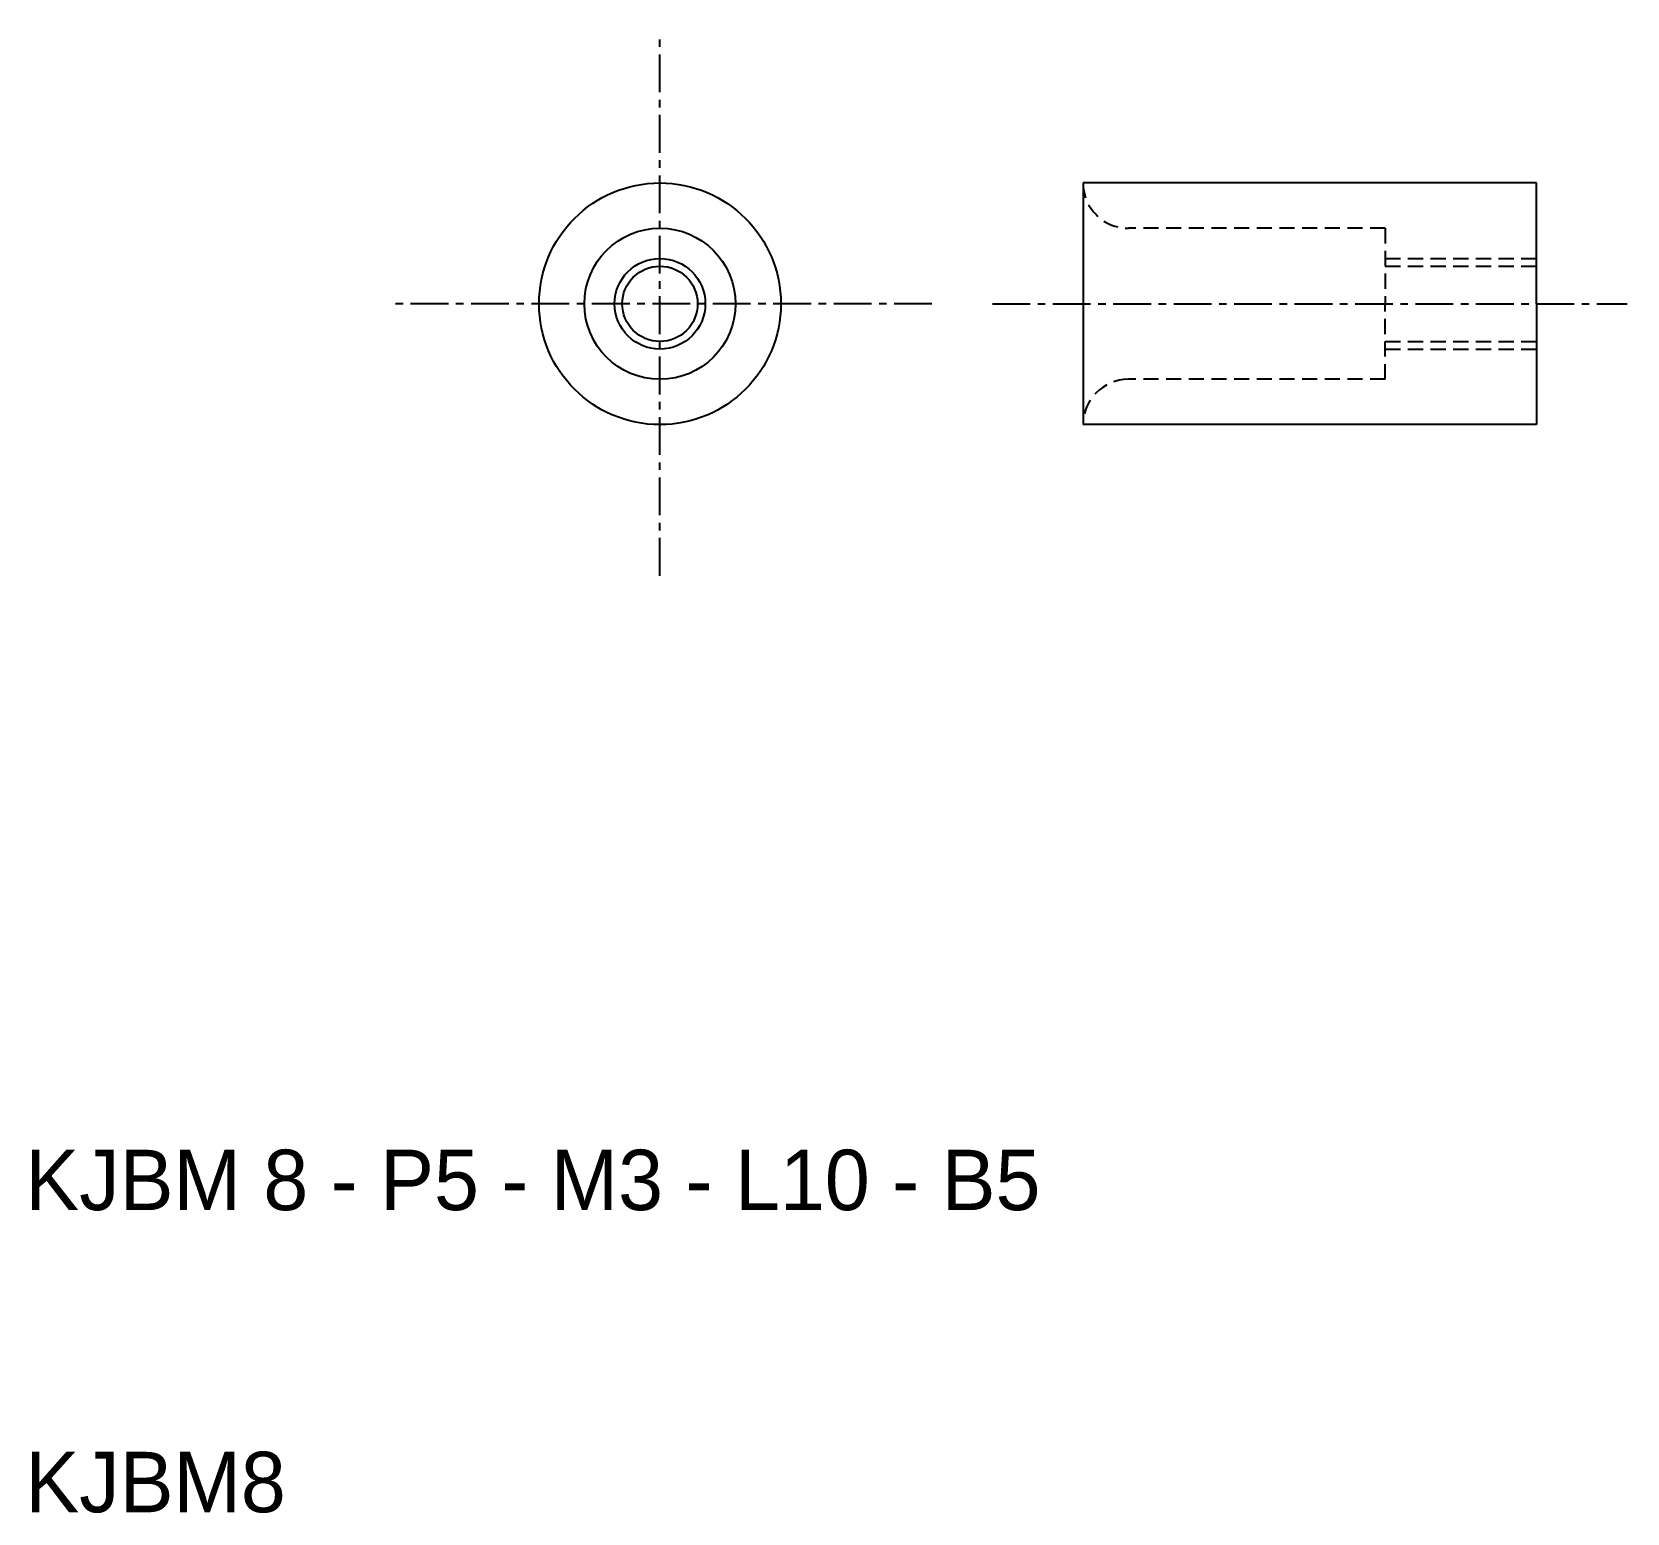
# Model space of a CAD drawing. Extents: x 10.2 to 63, y 10 to 59.
import ezdxf

# ---------------------------------------------------------------- set-up
doc = ezdxf.new("R2010")
doc.units = 0
doc.linetypes.add('CENTER', pattern=[2, 1.25, -0.25, 0.25, -0.25])
doc.linetypes.add('DASHED', pattern=[0.75, 0.5, -0.25])
doc.layers.get('0').update_dxf_attribs({"linetype": 'CONTINUOUS'})
doc.layers.add('CENTER', color=1, linetype='CENTER')

msp = doc.modelspace()

# ---------------------------------------------------------------- linework, layer by layer
for p, q in [((45, 54), (45, 54)), ((45, 46), (45, 46))]:
    msp.add_line(p, q)
at = {"color": 7, "linetype": 'CONTINUOUS'}
for p, q in [((60, 54), (45, 54)), ((45, 54), (45, 54)), ((45, 54), (45, 46)), ((60, 50), (60, 54)), ((60, 50), (60, 46)), ((60, 46), (45, 46))]:
    msp.add_line(p, q, dxfattribs=at)
at = {"color": 3, "linetype": 'DASHED'}
for p, q in [((55, 52.5), (46.5, 52.5)), ((55, 52.5), (55, 50)), ((55, 51.5), (60, 51.5)), ((55, 51.246), (60, 51.246)), ((55, 47.5), (55, 50)), ((55, 48.754), (60, 48.754)), ((55, 48.5), (60, 48.5)), ((55, 47.5), (46.5, 47.5))]:
    msp.add_line(p, q, dxfattribs=at)
at = {"color": 7, "linetype": 'CONTINUOUS'}
for radius in [4, 2.5, 1.246]:
    msp.add_circle((31, 50), radius, dxfattribs=at)
at = {"color": 3, "linetype": 'CONTINUOUS'}
msp.add_circle((31, 50), 1.5, dxfattribs=at)
at = {"color": 3, "linetype": 'DASHED'}
for centre, start, end in [((46.5, 54), 180, 270), ((46.5, 46), 90, 180)]:
    msp.add_arc(centre, 1.5, start, end, dxfattribs=at)
at = {"layer": 'CENTER', "color": 1, "linetype": 'CENTER'}
for p, q in [((31, 41), (31, 59)), ((40, 50), (22, 50)), ((42, 50), (63, 50))]:
    msp.add_line(p, q, dxfattribs=at)

# ---------------------------------------------------------------- texts
at = {"color": 7, "linetype": 'CONTINUOUS'}
for s, p in [('KJBM 8 - P5 - M3 - L10 - B5', (10, 20)), ('KJBM8', (10, 10))]:
    msp.add_text(s, height=2, dxfattribs=at).set_placement(p)

doc.saveas('drawing.dxf')
